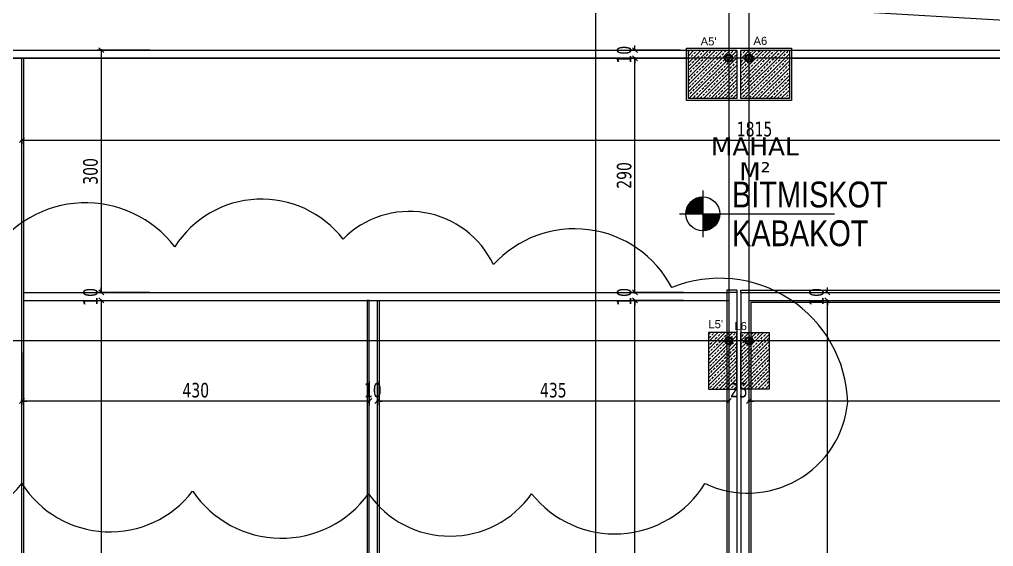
# Model space of a CAD drawing. Header units: millimetres. Extents: x 43168.9 to 43194.6, y -25545.1 to -25543.4.
# Drawn here: x 43173.0023 to 43173.2434, y -25543.9609 to -25543.8303 of the extents above; entities that cross this region are included whole.
import ezdxf
from ezdxf.enums import TextEntityAlignment as Align

# ---------------------------------------------------------------- set-up
doc = ezdxf.new("R2010")
doc.units = ezdxf.units.MM
doc.header["$LTSCALE"] = 200
doc.linetypes.add('DASHDOT', pattern=[1, 0.5, -0.25, 0, -0.25])
doc.linetypes.add('DASHDOT2', pattern=[0.5, 0.25, -0.125, 0, -0.125])
for name, color, linetype in [('aks_sgh', 5, 'DASHDOT2'), ('cam_sgh', 1, 'Continuous'), ('duv_sgh', 4, 'Continuous'), ('kolon-b.a_sgh', 6, 'Continuous'), ('olcuic_sgh', 183, 'Continuous'), ('siva_sgh', 145, 'Continuous'), ('tarama-betonarme_sgh', 223, 'Continuous'), ('yapi-yaklasma_sgh', 41, 'DASHDOT')]:
    doc.layers.add(name, color=color, linetype=linetype)
doc.styles.add('1-200', font='arial.ttf', dxfattribs={"height": 60})
doc.styles.add('dim', font='VERDANA.TTF', dxfattribs={"width": 0.7})
doc.styles.add('text1', font='VERDANA.TTF')
doc.styles.add('text2', font='arial.ttf')

msp = doc.modelspace()

# ---------------------------------------------------------------- hatches: boundary and pattern name
h = msp.add_hatch(color=256)
edge = h.paths.add_edge_path()
edge.add_arc((43173.17788, -25543.83992), 0.001, 0, 360)
edge = h.paths.add_edge_path(flags=16)
edge.add_arc((43173.17788, -25543.83992), 0.00075, 0, 360)
h = msp.add_hatch(color=256)
edge = h.paths.add_edge_path()
edge.add_arc((43173.18288, -25543.83992), 0.001, 0, 360)
edge = h.paths.add_edge_path(flags=16)
edge.add_arc((43173.18288, -25543.83992), 0.00075, 0, 360)
h = msp.add_hatch(color=256)
edge = h.paths.add_edge_path()
edge.add_arc((43173.17788, -25543.90991), 0.001, 0, 360)
edge = h.paths.add_edge_path(flags=16)
edge.add_arc((43173.17788, -25543.90991), 0.00075, 0, 360)
h = msp.add_hatch(color=256)
edge = h.paths.add_edge_path()
edge.add_arc((43173.18288, -25543.90991), 0.001, 0, 360)
edge = h.paths.add_edge_path(flags=16)
edge.add_arc((43173.18288, -25543.90991), 0.00075, 0, 360)

# ---------------------------------------------------------------- linework, layer by layer
at = {"color": 0, "linetype": 'ByBlock', "lineweight": -2}
for p, q in [((43173.02313, -25543.83852), (43173.02193, -25543.83732)), ((43173.15406, -25543.83732), (43173.15526, -25543.83852)), ((43173.15526, -25543.84052), (43173.15406, -25543.83932)), ((43173.15526, -25543.84052), (43173.15406, -25543.83932)), ((43173.17768, -25543.84012), (43173.17768, -25543.83972)), ((43173.17768, -25543.83972), (43173.17808, -25543.83972)), ((43173.17808, -25543.84012), (43173.17768, -25543.84012)), ((43173.17781, -25543.83985), (43173.17795, -25543.83999)), ((43173.17781, -25543.83999), (43173.17795, -25543.83985)), ((43173.17808, -25543.83972), (43173.17808, -25543.84012)), ((43173.18308, -25543.83972), (43173.18268, -25543.83972)), ((43173.18268, -25543.83972), (43173.18268, -25543.84012)), ((43173.18268, -25543.84012), (43173.18308, -25543.84012)), ((43173.18295, -25543.83985), (43173.18281, -25543.83999)), ((43173.18295, -25543.83999), (43173.18281, -25543.83985)), ((43173.18308, -25543.84012), (43173.18308, -25543.83972)), ((43173.00348, -25543.8596), (43173.00228, -25543.8608)), ((43173.00348, -25543.8596), (43173.00228, -25543.8608)), ((43173.02193, -25543.89732), (43173.02313, -25543.89852)), ((43173.02193, -25543.89732), (43173.02313, -25543.89852)), ((43173.15406, -25543.89732), (43173.15526, -25543.89852)), ((43173.15406, -25543.89732), (43173.15526, -25543.89852)), ((43173.2017, -25543.89732), (43173.2029, -25543.89852)), ((43173.02313, -25543.90052), (43173.02193, -25543.89932)), ((43173.02313, -25543.90052), (43173.02193, -25543.89932)), ((43173.15526, -25543.90052), (43173.15406, -25543.89932)), ((43173.15526, -25543.90052), (43173.15406, -25543.89932)), ((43173.2029, -25543.90052), (43173.2017, -25543.89932)), ((43173.2029, -25543.90052), (43173.2017, -25543.89932)), ((43173.17768, -25543.91011), (43173.17768, -25543.90971)), ((43173.17768, -25543.90971), (43173.17808, -25543.90971)), ((43173.17808, -25543.91011), (43173.17768, -25543.91011)), ((43173.17781, -25543.90984), (43173.17795, -25543.90998)), ((43173.17781, -25543.90998), (43173.17795, -25543.90984)), ((43173.17808, -25543.90971), (43173.17808, -25543.91011)), ((43173.18308, -25543.90971), (43173.18268, -25543.90971)), ((43173.18268, -25543.90971), (43173.18268, -25543.91011)), ((43173.18268, -25543.91011), (43173.18308, -25543.91011)), ((43173.18295, -25543.90984), (43173.18281, -25543.90998)), ((43173.18295, -25543.90998), (43173.18281, -25543.90984)), ((43173.18308, -25543.91011), (43173.18308, -25543.90971)), ((43173.00348, -25543.92426), (43173.00228, -25543.92546)), ((43173.00348, -25543.92426), (43173.00228, -25543.92546)), ((43173.08828, -25543.92546), (43173.08948, -25543.92426)), ((43173.08828, -25543.92546), (43173.08948, -25543.92426)), ((43173.09148, -25543.92426), (43173.09028, -25543.92546)), ((43173.09148, -25543.92426), (43173.09028, -25543.92546)), ((43173.17728, -25543.92546), (43173.17848, -25543.92426)), ((43173.17728, -25543.92546), (43173.17848, -25543.92426)), ((43173.18348, -25543.92426), (43173.18228, -25543.92546)), ((43173.18348, -25543.92426), (43173.18228, -25543.92546))]:
    msp.add_line(p, q, dxfattribs=at)
at = {"color": 0}
for p, q in [((43173.17145, -25543.87268), (43173.17145, -25543.88428)), ((43173.16565, -25543.87848), (43173.20405, -25543.87848))]:
    msp.add_line(p, q, dxfattribs=at)
for p, q in [((43173.16725, -25543.87836), (43173.17133, -25543.87428)), ((43173.16728, -25543.87797), (43173.17094, -25543.87431)), ((43173.16737, -25543.87752), (43173.17051, -25543.87438)), ((43173.16749, -25543.87848), (43173.17145, -25543.87453)), ((43173.16752, -25543.87702), (43173.17, -25543.87453)), ((43173.16987, -25543.87848), (43173.1678, -25543.8764)), ((43173.16784, -25543.87633), (43173.1693, -25543.87488)), ((43173.16785, -25543.87848), (43173.17145, -25543.87488)), ((43173.17023, -25543.87848), (43173.16794, -25543.87618)), ((43173.17059, -25543.87848), (43173.16808, -25543.87597)), ((43173.16821, -25543.87848), (43173.17145, -25543.87524)), ((43173.17095, -25543.87848), (43173.16825, -25543.87577)), ((43173.17131, -25543.87848), (43173.16841, -25543.87558)), ((43173.16857, -25543.87848), (43173.17145, -25543.8756)), ((43173.17145, -25543.87826), (43173.1686, -25543.87541)), ((43173.17145, -25543.8779), (43173.16878, -25543.87524)), ((43173.16893, -25543.87848), (43173.17145, -25543.87596)), ((43173.17145, -25543.87754), (43173.16899, -25543.87508)), ((43173.17145, -25543.87718), (43173.16921, -25543.87494)), ((43173.16929, -25543.87848), (43173.17145, -25543.87632)), ((43173.17145, -25543.87682), (43173.16942, -25543.8748)), ((43173.17145, -25543.87646), (43173.16967, -25543.87468)), ((43173.17145, -25543.8761), (43173.16992, -25543.87457)), ((43173.17145, -25543.87574), (43173.17018, -25543.87448)), ((43173.17145, -25543.87538), (43173.17046, -25543.8744)), ((43173.17145, -25543.87502), (43173.17076, -25543.87434)), ((43173.17145, -25543.87466), (43173.17108, -25543.87429)), ((43173.17145, -25543.8743), (43173.17142, -25543.87428)), ((43173.16736, -25543.87848), (43173.16725, -25543.87837)), ((43173.16772, -25543.87848), (43173.16728, -25543.87804)), ((43173.16807, -25543.87848), (43173.16732, -25543.87772)), ((43173.16843, -25543.87848), (43173.16739, -25543.87743)), ((43173.16879, -25543.87848), (43173.16746, -25543.87715)), ((43173.16915, -25543.87848), (43173.16757, -25543.87689)), ((43173.16951, -25543.87848), (43173.16768, -25543.87664)), ((43173.16965, -25543.87848), (43173.17145, -25543.87668)), ((43173.17001, -25543.87848), (43173.17145, -25543.87704)), ((43173.17037, -25543.87848), (43173.17145, -25543.8774)), ((43173.17073, -25543.87848), (43173.17145, -25543.87776)), ((43173.17109, -25543.87848), (43173.17145, -25543.87812)), ((43173.17145, -25543.87884), (43173.1718, -25543.87848)), ((43173.17145, -25543.87919), (43173.17216, -25543.87848)), ((43173.17145, -25543.87955), (43173.17252, -25543.87848)), ((43173.17145, -25543.87991), (43173.17288, -25543.87848)), ((43173.17145, -25543.88027), (43173.17324, -25543.87848)), ((43173.17145, -25543.88063), (43173.1736, -25543.87848)), ((43173.17145, -25543.88099), (43173.17396, -25543.87848)), ((43173.17145, -25543.88135), (43173.17432, -25543.87848)), ((43173.17145, -25543.88171), (43173.17468, -25543.87848)), ((43173.17145, -25543.88207), (43173.17504, -25543.87848)), ((43173.17145, -25543.88243), (43173.1754, -25543.87848)), ((43173.17434, -25543.88151), (43173.17145, -25543.87861)), ((43173.17157, -25543.88267), (43173.17564, -25543.87859)), ((43173.17452, -25543.88133), (43173.17167, -25543.87848)), ((43173.17469, -25543.88114), (43173.17203, -25543.87848)), ((43173.17484, -25543.88093), (43173.17239, -25543.87848)), ((43173.17498, -25543.88072), (43173.17274, -25543.87848)), ((43173.17513, -25543.8805), (43173.1731, -25543.87848)), ((43173.17524, -25543.88025), (43173.17346, -25543.87848)), ((43173.17535, -25543.88), (43173.17382, -25543.87848)), ((43173.17544, -25543.87974), (43173.17418, -25543.87848)), ((43173.17553, -25543.87946), (43173.17454, -25543.87848)), ((43173.17558, -25543.87916), (43173.1749, -25543.87848)), ((43173.17563, -25543.87885), (43173.17526, -25543.87848)), ((43173.17564, -25543.8785), (43173.17562, -25543.87848)), ((43173.17415, -25543.88168), (43173.17145, -25543.87897)), ((43173.17395, -25543.88184), (43173.17145, -25543.87933)), ((43173.17374, -25543.88199), (43173.17145, -25543.87969)), ((43173.17352, -25543.88212), (43173.17145, -25543.88005)), ((43173.17328, -25543.88224), (43173.17145, -25543.88041)), ((43173.17303, -25543.88235), (43173.17145, -25543.88077)), ((43173.17278, -25543.88246), (43173.17145, -25543.88113)), ((43173.17195, -25543.88264), (43173.17561, -25543.87898)), ((43173.1724, -25543.88255), (43173.17554, -25543.87941)), ((43173.17291, -25543.8824), (43173.17539, -25543.87992)), ((43173.17359, -25543.88208), (43173.17505, -25543.88062)), ((43173.17249, -25543.88253), (43173.17145, -25543.88149)), ((43173.1722, -25543.8826), (43173.17145, -25543.88185)), ((43173.17188, -25543.88264), (43173.17145, -25543.88221)), ((43173.17155, -25543.88267), (43173.17145, -25543.88257)), ((43173.04072, -25543.88664), (43173.04072, -25543.88664)), ((43173.11961, -25543.89105), (43173.11961, -25543.89105)), ((43173.16379, -25543.89673), (43173.16379, -25543.89673)), ((43173.20733, -25543.92511), (43173.20733, -25543.92511)), ((43173.00286, -25543.9453), (43173.00286, -25543.9453)), ((43173.17199, -25543.9453), (43173.17199, -25543.9453)), ((43173.04514, -25543.94719), (43173.04514, -25543.94719)), ((43173.08869, -25543.94782), (43173.08869, -25543.94782)), ((43173.12908, -25543.94782), (43173.12908, -25543.94782))]:
    msp.add_line(p, q)
at = {"color": 0, "linetype": 'Continuous', "lineweight": -2}
for centre, radius in [((43173.17788, -25543.83992), 0.001), ((43173.17788, -25543.83992), 0.00075), ((43173.18288, -25543.83992), 0.001), ((43173.18288, -25543.83992), 0.00075), ((43173.17788, -25543.90991), 0.001), ((43173.17788, -25543.90991), 0.00075), ((43173.18288, -25543.90991), 0.001), ((43173.18288, -25543.90991), 0.00075)]:
    msp.add_circle(centre, radius, dxfattribs=at)
at = {"color": 0}
msp.add_circle((43173.17145, -25543.87848), 0.0042, dxfattribs=at)
for centre, radius, start, end in [((43173.01867, -25543.90349), 0.02776, 37.3846, 147.3846), ((43173.06221, -25543.90027), 0.02545, 37.6011, 147.6011), ((43173.09879, -25543.90093), 0.02305, 25.3855, 135.3855), ((43173.13971, -25543.90936), 0.02719, 27.6776, 137.6776), ((43173.17562, -25543.92617), 0.03173, 1.903, 111.903), ((43173.1826, -25543.92283), 0.02484, 244.7314, 354.7314), ((43172.9784, -25543.92582), 0.03126, 211.4696, 321.4696), ((43173.02466, -25543.93144), 0.02583, 212.4376, 322.4376), ((43173.14965, -25543.93153), 0.02624, 218.3646, 328.3646), ((43173.06714, -25543.93226), 0.02658, 214.1702, 324.1702), ((43173.10888, -25543.93368), 0.02465, 215, 325)]:
    msp.add_arc(centre, radius, start, end)
at = {"layer": 'aks_sgh'}
for p, q in [((43173.14488, -25543.74092), (43173.14488, -25544.60992)), ((43173.17788, -25543.74092), (43173.17788, -25544.60992)), ((43173.18288, -25543.74092), (43173.18288, -25544.60992)), ((43173.44688, -25543.83992), (43172.64488, -25543.83992)), ((43173.44688, -25543.90991), (43172.64488, -25543.90991))]:
    msp.add_line(p, q, dxfattribs=at)
at = {"layer": 'cam_sgh'}
for p, q in [((43172.92388, -25543.83792), (43173.16788, -25543.83792)), ((43172.92388, -25543.83992), (43173.16788, -25543.83992)), ((43173.19288, -25543.83792), (43173.35388, -25543.83792)), ((43173.19288, -25543.83992), (43173.35388, -25543.83992)), ((43173.00338, -25543.89792), (43173.17788, -25543.89792)), ((43173.00338, -25543.89992), (43173.17788, -25543.89992))]:
    msp.add_line(p, q, dxfattribs=at)
at = {"layer": 'duv_sgh'}
for p, q in [((43173.00288, -25544.04192), (43173.00288, -25543.83992)), ((43173.17788, -25543.89792), (43173.17788, -25543.96592)), ((43173.17988, -25543.89792), (43173.17788, -25543.89792)), ((43173.17988, -25543.89792), (43173.17988, -25544.04392)), ((43173.18088, -25543.89792), (43173.36288, -25543.89792)), ((43173.18088, -25543.89792), (43173.18088, -25544.04392)), ((43173.08888, -25544.04192), (43173.08888, -25543.89991)), ((43173.09088, -25544.04192), (43173.09088, -25543.89991)), ((43173.18288, -25543.89992), (43173.18288, -25543.96592)), ((43173.18288, -25543.89992), (43173.36288, -25543.89992))]:
    msp.add_line(p, q, dxfattribs=at)
at = {"layer": 'kolon-b.a_sgh'}
for p, q in [((43173.16788, -25543.83792), (43173.17988, -25543.83792)), ((43173.16788, -25543.84992), (43173.16788, -25543.83792)), ((43173.17988, -25543.83792), (43173.17988, -25543.84992)), ((43173.18088, -25543.83792), (43173.19288, -25543.83792)), ((43173.18088, -25543.84992), (43173.18088, -25543.83792)), ((43173.19288, -25543.83792), (43173.19288, -25543.84992)), ((43173.17988, -25543.84992), (43173.16788, -25543.84992)), ((43173.19288, -25543.84992), (43173.18088, -25543.84992)), ((43173.17988, -25543.90791), (43173.17288, -25543.90791)), ((43173.17288, -25543.90791), (43173.17288, -25543.92191)), ((43173.17988, -25543.92191), (43173.17988, -25543.90791)), ((43173.18088, -25543.90791), (43173.18788, -25543.90791)), ((43173.18088, -25543.92191), (43173.18088, -25543.90791)), ((43173.18788, -25543.90791), (43173.18788, -25543.92191)), ((43173.17288, -25543.92191), (43173.17988, -25543.92191)), ((43173.18788, -25543.92191), (43173.18088, -25543.92191))]:
    msp.add_line(p, q, dxfattribs=at)
at = {"layer": 'olcuic_sgh'}
for p, q in [((43173.02253, -25543.83767), (43173.02253, -25543.89817)), ((43173.15466, -25543.83792), (43173.15466, -25543.83672)), ((43173.03453, -25543.83792), (43173.02153, -25543.83792)), ((43173.16588, -25543.83792), (43173.15366, -25543.83792)), ((43173.16588, -25543.83992), (43173.15366, -25543.83992)), ((43173.16588, -25543.83992), (43173.15366, -25543.83992)), ((43173.15466, -25543.89817), (43173.15466, -25543.83967)), ((43173.15466, -25543.83992), (43173.15466, -25543.84112)), ((43173.00263, -25543.8602), (43173.36613, -25543.8602)), ((43173.00288, -25543.8602), (43173.00288, -25543.8612)), ((43173.00288, -25543.8602), (43173.00288, -25543.8612)), ((43173.00288, -25543.8602), (43173.00408, -25543.8602)), ((43173.03453, -25543.89792), (43173.02153, -25543.89792)), ((43173.03453, -25543.89792), (43173.02153, -25543.89792)), ((43173.02253, -25543.89792), (43173.02253, -25543.89672)), ((43173.16666, -25543.89792), (43173.15366, -25543.89792)), ((43173.16666, -25543.89792), (43173.15366, -25543.89792)), ((43173.15466, -25543.89792), (43173.15466, -25543.89672)), ((43173.2023, -25543.89792), (43173.2023, -25543.89672)), ((43173.2023, -25543.89792), (43173.2033, -25543.89792)), ((43173.01053, -25543.89992), (43173.02353, -25543.89992)), ((43173.01053, -25543.89992), (43173.02353, -25543.89992)), ((43173.02253, -25543.89967), (43173.02253, -25544.04217)), ((43173.02253, -25543.89992), (43173.02253, -25543.90112)), ((43173.16666, -25543.89992), (43173.15366, -25543.89992)), ((43173.16666, -25543.89992), (43173.15366, -25543.89992)), ((43173.15466, -25544.04217), (43173.15466, -25543.89967)), ((43173.15466, -25543.89992), (43173.15466, -25543.90112)), ((43173.2023, -25544.04217), (43173.2023, -25543.89967)), ((43173.2023, -25543.89992), (43173.2033, -25543.89992)), ((43173.2023, -25543.89992), (43173.2023, -25543.90112)), ((43173.2023, -25543.89992), (43173.2033, -25543.89992)), ((43173.00288, -25543.91286), (43173.00288, -25543.92586)), ((43173.00288, -25543.91286), (43173.00288, -25543.92586)), ((43173.08888, -25543.91992), (43173.08888, -25543.92586)), ((43173.08888, -25543.91992), (43173.08888, -25543.92586)), ((43173.09088, -25543.91992), (43173.09088, -25543.92586)), ((43173.09088, -25543.91992), (43173.09088, -25543.92586)), ((43173.17788, -25543.91992), (43173.17788, -25543.92586)), ((43173.17788, -25543.91992), (43173.17788, -25543.92586)), ((43173.18288, -25543.91992), (43173.18288, -25543.92586)), ((43173.18288, -25543.91992), (43173.18288, -25543.92586)), ((43173.08913, -25543.92486), (43173.00263, -25543.92486)), ((43173.00288, -25543.92486), (43173.00408, -25543.92486)), ((43173.08888, -25543.92486), (43173.08768, -25543.92486)), ((43173.17813, -25543.92486), (43173.09063, -25543.92486)), ((43173.09088, -25543.92486), (43173.09208, -25543.92486)), ((43173.17788, -25543.92486), (43173.17668, -25543.92486)), ((43173.36313, -25543.92486), (43173.18263, -25543.92486)), ((43173.18288, -25543.92486), (43173.18408, -25543.92486))]:
    msp.add_line(p, q, dxfattribs=at)
at = {"layer": 'siva_sgh'}
for p, q in [((43173.16738, -25543.83742), (43173.19338, -25543.83742)), ((43173.16738, -25543.85042), (43173.16738, -25543.83742)), ((43173.19338, -25543.83742), (43173.19338, -25543.85042)), ((43173.00338, -25543.97742), (43173.00338, -25543.83992)), ((43173.19338, -25543.85042), (43173.16738, -25543.85042)), ((43173.17988, -25543.89742), (43173.17738, -25543.89742)), ((43173.17738, -25543.89742), (43173.17738, -25543.96542)), ((43173.17988, -25543.89742), (43173.17988, -25543.89792)), ((43173.18088, -25543.89792), (43173.18088, -25543.89742)), ((43173.18088, -25543.89742), (43173.37188, -25543.89742)), ((43173.08888, -25543.89992), (43173.08838, -25543.89992)), ((43173.08838, -25543.89992), (43173.08838, -25544.04142)), ((43173.09138, -25543.97742), (43173.09138, -25543.89992)), ((43173.36238, -25543.90042), (43173.18338, -25543.90042)), ((43173.18338, -25543.90042), (43173.18338, -25543.96542))]:
    msp.add_line(p, q, dxfattribs=at)
at = {"layer": 'tarama-betonarme_sgh'}
for p, q in [((43173.16788, -25543.83928), (43173.16924, -25543.83792)), ((43173.16788, -25543.84107), (43173.17103, -25543.83792)), ((43173.16788, -25543.84287), (43173.17283, -25543.83792)), ((43173.16788, -25543.84467), (43173.17463, -25543.83792)), ((43173.16788, -25543.84646), (43173.17642, -25543.83792)), ((43173.16788, -25543.84826), (43173.17822, -25543.83792)), ((43173.16788, -25543.83838), (43173.16808, -25543.83817)), ((43173.16788, -25543.84018), (43173.16831, -25543.83975)), ((43173.16801, -25543.84992), (43173.17988, -25543.83805)), ((43173.16831, -25543.83795), (43173.16834, -25543.83792)), ((43173.16853, -25543.83952), (43173.16898, -25543.83907)), ((43173.16921, -25543.83885), (43173.16966, -25543.8384)), ((43173.16943, -25543.84042), (43173.16988, -25543.83997)), ((43173.16981, -25543.84992), (43173.17988, -25543.83985)), ((43173.16988, -25543.83817), (43173.17014, -25543.83792)), ((43173.1701, -25543.83975), (43173.17055, -25543.8393)), ((43173.17078, -25543.83907), (43173.17123, -25543.83862)), ((43173.171, -25543.84064), (43173.17145, -25543.8402)), ((43173.17145, -25543.8384), (43173.1719, -25543.83795)), ((43173.17168, -25543.83997), (43173.17212, -25543.83952)), ((43173.17235, -25543.8393), (43173.1728, -25543.83885)), ((43173.17302, -25543.83862), (43173.17347, -25543.83817)), ((43173.17325, -25543.8402), (43173.1737, -25543.83975)), ((43173.1737, -25543.83795), (43173.17373, -25543.83792)), ((43173.17392, -25543.83952), (43173.17437, -25543.83907)), ((43173.17459, -25543.83885), (43173.17504, -25543.8384)), ((43173.17482, -25543.84042), (43173.17527, -25543.83997)), ((43173.17527, -25543.83817), (43173.17552, -25543.83792)), ((43173.17549, -25543.83975), (43173.17594, -25543.8393)), ((43173.17617, -25543.83907), (43173.17662, -25543.83862)), ((43173.17639, -25543.84064), (43173.17684, -25543.8402)), ((43173.17684, -25543.8384), (43173.17729, -25543.83795)), ((43173.17706, -25543.83997), (43173.17751, -25543.83952)), ((43173.17774, -25543.8393), (43173.17819, -25543.83885)), ((43173.17841, -25543.83862), (43173.17886, -25543.83817)), ((43173.17864, -25543.8402), (43173.17908, -25543.83975)), ((43173.17908, -25543.83795), (43173.17912, -25543.83792)), ((43173.17931, -25543.83952), (43173.17976, -25543.83907)), ((43173.18088, -25543.83823), (43173.18119, -25543.83792)), ((43173.18088, -25543.84003), (43173.18299, -25543.83792)), ((43173.18088, -25543.84183), (43173.18478, -25543.83792)), ((43173.18088, -25543.84362), (43173.18658, -25543.83792)), ((43173.18088, -25543.84542), (43173.18838, -25543.83792)), ((43173.18088, -25543.84721), (43173.19017, -25543.83792)), ((43173.18088, -25543.84901), (43173.19197, -25543.83792)), ((43173.18088, -25543.83913), (43173.18115, -25543.83886)), ((43173.18137, -25543.83864), (43173.18182, -25543.83819)), ((43173.1816, -25543.84021), (43173.18205, -25543.83976)), ((43173.18177, -25543.84992), (43173.19288, -25543.83881)), ((43173.18205, -25543.83796), (43173.18209, -25543.83792)), ((43173.18227, -25543.83953), (43173.18272, -25543.83909)), ((43173.18295, -25543.83886), (43173.18339, -25543.83841)), ((43173.18317, -25543.84043), (43173.18362, -25543.83998)), ((43173.18362, -25543.83819), (43173.18389, -25543.83792)), ((43173.18384, -25543.83976), (43173.18429, -25543.83931)), ((43173.18452, -25543.83909), (43173.18497, -25543.83864)), ((43173.18474, -25543.84066), (43173.18519, -25543.84021)), ((43173.18519, -25543.83841), (43173.18564, -25543.83796)), ((43173.18541, -25543.83998), (43173.18586, -25543.83953)), ((43173.18609, -25543.83931), (43173.18654, -25543.83886)), ((43173.18676, -25543.83864), (43173.18721, -25543.83819)), ((43173.18699, -25543.84021), (43173.18744, -25543.83976)), ((43173.18744, -25543.83796), (43173.18748, -25543.83792)), ((43173.18766, -25543.83953), (43173.18811, -25543.83909)), ((43173.18833, -25543.83886), (43173.18878, -25543.83841)), ((43173.18856, -25543.84043), (43173.18901, -25543.83998)), ((43173.18901, -25543.83819), (43173.18927, -25543.83792)), ((43173.18923, -25543.83976), (43173.18968, -25543.83931)), ((43173.1899, -25543.83909), (43173.19035, -25543.83864)), ((43173.19013, -25543.84066), (43173.19058, -25543.84021)), ((43173.19058, -25543.83841), (43173.19103, -25543.83796)), ((43173.1908, -25543.83998), (43173.19125, -25543.83953)), ((43173.19148, -25543.83931), (43173.19193, -25543.83886)), ((43173.19215, -25543.83864), (43173.1926, -25543.83819)), ((43173.19237, -25543.84021), (43173.19282, -25543.83976)), ((43173.19282, -25543.83796), (43173.19287, -25543.83792)), ((43173.16808, -25543.84177), (43173.16853, -25543.84132)), ((43173.16876, -25543.84109), (43173.16921, -25543.84064)), ((43173.16898, -25543.84266), (43173.16943, -25543.84222)), ((43173.16966, -25543.84199), (43173.1701, -25543.84154)), ((43173.17033, -25543.84132), (43173.17078, -25543.84087)), ((43173.17055, -25543.84289), (43173.171, -25543.84244)), ((43173.17123, -25543.84222), (43173.17168, -25543.84177)), ((43173.17161, -25543.84992), (43173.17988, -25543.84165)), ((43173.1719, -25543.84154), (43173.17235, -25543.84109)), ((43173.17212, -25543.84311), (43173.17257, -25543.84266)), ((43173.17257, -25543.84087), (43173.17302, -25543.84042)), ((43173.1728, -25543.84244), (43173.17325, -25543.84199)), ((43173.17347, -25543.84177), (43173.17392, -25543.84132)), ((43173.17415, -25543.84109), (43173.17459, -25543.84064)), ((43173.17437, -25543.84266), (43173.17482, -25543.84222)), ((43173.17504, -25543.84199), (43173.17549, -25543.84154)), ((43173.17572, -25543.84132), (43173.17617, -25543.84087)), ((43173.17594, -25543.84289), (43173.17639, -25543.84244)), ((43173.17662, -25543.84222), (43173.17706, -25543.84177)), ((43173.17729, -25543.84154), (43173.17774, -25543.84109)), ((43173.17751, -25543.84311), (43173.17796, -25543.84266)), ((43173.17796, -25543.84087), (43173.17841, -25543.84042)), ((43173.17819, -25543.84244), (43173.17864, -25543.84199)), ((43173.17886, -25543.84177), (43173.17931, -25543.84132)), ((43173.17953, -25543.84109), (43173.17988, -25543.84075)), ((43173.17976, -25543.84266), (43173.17988, -25543.84254)), ((43173.18088, -25543.84272), (43173.18092, -25543.84268)), ((43173.18092, -25543.84088), (43173.18137, -25543.84043)), ((43173.18115, -25543.84245), (43173.1816, -25543.842)), ((43173.18182, -25543.84178), (43173.18227, -25543.84133)), ((43173.1825, -25543.84111), (43173.18295, -25543.84066)), ((43173.18272, -25543.84268), (43173.18317, -25543.84223)), ((43173.18339, -25543.842), (43173.18384, -25543.84156)), ((43173.18356, -25543.84992), (43173.19288, -25543.8406)), ((43173.18407, -25543.84133), (43173.18452, -25543.84088)), ((43173.18429, -25543.8429), (43173.18474, -25543.84245)), ((43173.18497, -25543.84223), (43173.18541, -25543.84178)), ((43173.18536, -25543.84992), (43173.19288, -25543.8424)), ((43173.18564, -25543.84156), (43173.18609, -25543.84111)), ((43173.18586, -25543.84313), (43173.18631, -25543.84268)), ((43173.18631, -25543.84088), (43173.18676, -25543.84043)), ((43173.18654, -25543.84245), (43173.18699, -25543.842)), ((43173.18721, -25543.84178), (43173.18766, -25543.84133)), ((43173.18788, -25543.84111), (43173.18833, -25543.84066)), ((43173.18811, -25543.84268), (43173.18856, -25543.84223)), ((43173.18878, -25543.842), (43173.18923, -25543.84156)), ((43173.18946, -25543.84133), (43173.1899, -25543.84088)), ((43173.18968, -25543.8429), (43173.19013, -25543.84245)), ((43173.19035, -25543.84223), (43173.1908, -25543.84178)), ((43173.19103, -25543.84156), (43173.19148, -25543.84111)), ((43173.19125, -25543.84313), (43173.1917, -25543.84268)), ((43173.1917, -25543.84088), (43173.19215, -25543.84043)), ((43173.19193, -25543.84245), (43173.19237, -25543.842)), ((43173.1926, -25543.84178), (43173.19288, -25543.8415)), ((43173.16788, -25543.84377), (43173.16808, -25543.84356)), ((43173.16831, -25543.84334), (43173.16876, -25543.84289)), ((43173.16853, -25543.84491), (43173.16898, -25543.84446)), ((43173.16921, -25543.84424), (43173.16966, -25543.84379)), ((43173.16988, -25543.84356), (43173.17033, -25543.84311)), ((43173.1701, -25543.84513), (43173.17055, -25543.84469)), ((43173.17078, -25543.84446), (43173.17123, -25543.84401)), ((43173.17145, -25543.84379), (43173.1719, -25543.84334)), ((43173.17168, -25543.84536), (43173.17212, -25543.84491)), ((43173.17235, -25543.84469), (43173.1728, -25543.84424)), ((43173.17302, -25543.84401), (43173.17347, -25543.84356)), ((43173.1734, -25543.84992), (43173.17988, -25543.84344)), ((43173.1737, -25543.84334), (43173.17415, -25543.84289)), ((43173.17392, -25543.84491), (43173.17437, -25543.84446)), ((43173.17459, -25543.84424), (43173.17504, -25543.84379)), ((43173.17527, -25543.84356), (43173.17572, -25543.84311)), ((43173.17549, -25543.84513), (43173.17594, -25543.84469)), ((43173.17617, -25543.84446), (43173.17662, -25543.84401)), ((43173.17684, -25543.84379), (43173.17729, -25543.84334)), ((43173.17706, -25543.84536), (43173.17751, -25543.84491)), ((43173.17774, -25543.84469), (43173.17819, -25543.84424)), ((43173.17841, -25543.84401), (43173.17886, -25543.84356)), ((43173.17908, -25543.84334), (43173.17953, -25543.84289)), ((43173.17931, -25543.84491), (43173.17976, -25543.84446)), ((43173.18088, -25543.84452), (43173.18115, -25543.84425)), ((43173.18137, -25543.84402), (43173.18182, -25543.84358)), ((43173.18205, -25543.84335), (43173.1825, -25543.8429)), ((43173.18227, -25543.84492), (43173.18272, -25543.84447)), ((43173.18295, -25543.84425), (43173.18339, -25543.8438)), ((43173.18362, -25543.84358), (43173.18407, -25543.84313)), ((43173.18384, -25543.84515), (43173.18429, -25543.8447)), ((43173.18452, -25543.84447), (43173.18497, -25543.84402)), ((43173.18519, -25543.8438), (43173.18564, -25543.84335)), ((43173.18541, -25543.84537), (43173.18586, -25543.84492)), ((43173.18609, -25543.8447), (43173.18654, -25543.84425)), ((43173.18676, -25543.84402), (43173.18721, -25543.84358)), ((43173.18715, -25543.84992), (43173.19288, -25543.84419)), ((43173.18744, -25543.84335), (43173.18788, -25543.8429)), ((43173.18766, -25543.84492), (43173.18811, -25543.84447)), ((43173.18833, -25543.84425), (43173.18878, -25543.8438)), ((43173.18901, -25543.84358), (43173.18946, -25543.84313)), ((43173.18923, -25543.84515), (43173.18968, -25543.8447)), ((43173.1899, -25543.84447), (43173.19035, -25543.84402)), ((43173.19058, -25543.8438), (43173.19103, -25543.84335)), ((43173.1908, -25543.84537), (43173.19125, -25543.84492)), ((43173.19148, -25543.8447), (43173.19193, -25543.84425)), ((43173.19215, -25543.84402), (43173.1926, -25543.84358)), ((43173.19282, -25543.84335), (43173.19288, -25543.8433)), ((43173.16788, -25543.84556), (43173.16831, -25543.84513)), ((43173.16808, -25543.84715), (43173.16853, -25543.84671)), ((43173.16876, -25543.84648), (43173.16921, -25543.84603)), ((43173.16943, -25543.84581), (43173.16988, -25543.84536)), ((43173.16966, -25543.84738), (43173.1701, -25543.84693)), ((43173.17033, -25543.84671), (43173.17078, -25543.84626)), ((43173.171, -25543.84603), (43173.17145, -25543.84558)), ((43173.17123, -25543.8476), (43173.17168, -25543.84715)), ((43173.1719, -25543.84693), (43173.17235, -25543.84648)), ((43173.17257, -25543.84626), (43173.17302, -25543.84581)), ((43173.1728, -25543.84783), (43173.17325, -25543.84738)), ((43173.17325, -25543.84558), (43173.1737, -25543.84513)), ((43173.17347, -25543.84715), (43173.17392, -25543.84671)), ((43173.17415, -25543.84648), (43173.17459, -25543.84603)), ((43173.17482, -25543.84581), (43173.17527, -25543.84536)), ((43173.17504, -25543.84738), (43173.17549, -25543.84693)), ((43173.1752, -25543.84992), (43173.17988, -25543.84524)), ((43173.17572, -25543.84671), (43173.17617, -25543.84626)), ((43173.17639, -25543.84603), (43173.17684, -25543.84558)), ((43173.17662, -25543.8476), (43173.17706, -25543.84715)), ((43173.17699, -25543.84992), (43173.17988, -25543.84703)), ((43173.17729, -25543.84693), (43173.17774, -25543.84648)), ((43173.17796, -25543.84626), (43173.17841, -25543.84581)), ((43173.17819, -25543.84783), (43173.17864, -25543.84738)), ((43173.17864, -25543.84558), (43173.17908, -25543.84513)), ((43173.17886, -25543.84715), (43173.17931, -25543.84671)), ((43173.17953, -25543.84648), (43173.17988, -25543.84614)), ((43173.18092, -25543.84627), (43173.18137, -25543.84582)), ((43173.18115, -25543.84784), (43173.1816, -25543.84739)), ((43173.1816, -25543.8456), (43173.18205, -25543.84515)), ((43173.18182, -25543.84717), (43173.18227, -25543.84672)), ((43173.1825, -25543.84649), (43173.18295, -25543.84605)), ((43173.18317, -25543.84582), (43173.18362, -25543.84537)), ((43173.18339, -25543.84739), (43173.18384, -25543.84694)), ((43173.18407, -25543.84672), (43173.18452, -25543.84627)), ((43173.18474, -25543.84605), (43173.18519, -25543.8456)), ((43173.18497, -25543.84762), (43173.18541, -25543.84717)), ((43173.18564, -25543.84694), (43173.18609, -25543.84649)), ((43173.18631, -25543.84627), (43173.18676, -25543.84582)), ((43173.18654, -25543.84784), (43173.18699, -25543.84739)), ((43173.18699, -25543.8456), (43173.18744, -25543.84515)), ((43173.18721, -25543.84717), (43173.18766, -25543.84672)), ((43173.18788, -25543.84649), (43173.18833, -25543.84605)), ((43173.18856, -25543.84582), (43173.18901, -25543.84537)), ((43173.18878, -25543.84739), (43173.18923, -25543.84694)), ((43173.18895, -25543.84992), (43173.19288, -25543.84599)), ((43173.18946, -25543.84672), (43173.1899, -25543.84627)), ((43173.19013, -25543.84605), (43173.19058, -25543.8456)), ((43173.19035, -25543.84762), (43173.1908, -25543.84717)), ((43173.19103, -25543.84694), (43173.19148, -25543.84649)), ((43173.1917, -25543.84627), (43173.19215, -25543.84582)), ((43173.19193, -25543.84784), (43173.19237, -25543.84739)), ((43173.19237, -25543.8456), (43173.19282, -25543.84515)), ((43173.1926, -25543.84717), (43173.19288, -25543.84689)), ((43173.16788, -25543.84916), (43173.16808, -25543.84895)), ((43173.16831, -25543.84873), (43173.16876, -25543.84828)), ((43173.16891, -25543.84992), (43173.16898, -25543.84985)), ((43173.16898, -25543.84805), (43173.16943, -25543.8476)), ((43173.16921, -25543.84962), (43173.16966, -25543.84918)), ((43173.16988, -25543.84895), (43173.17033, -25543.8485)), ((43173.17055, -25543.84828), (43173.171, -25543.84783)), ((43173.17078, -25543.84985), (43173.17123, -25543.8494)), ((43173.17145, -25543.84918), (43173.1719, -25543.84873)), ((43173.17212, -25543.8485), (43173.17257, -25543.84805)), ((43173.1725, -25543.84992), (43173.1728, -25543.84962)), ((43173.17302, -25543.8494), (43173.17347, -25543.84895)), ((43173.1737, -25543.84873), (43173.17415, -25543.84828)), ((43173.1743, -25543.84992), (43173.17437, -25543.84985)), ((43173.17437, -25543.84805), (43173.17482, -25543.8476)), ((43173.17459, -25543.84962), (43173.17504, -25543.84918)), ((43173.17527, -25543.84895), (43173.17572, -25543.8485)), ((43173.17594, -25543.84828), (43173.17639, -25543.84783)), ((43173.17617, -25543.84985), (43173.17662, -25543.8494)), ((43173.17684, -25543.84918), (43173.17729, -25543.84873)), ((43173.17751, -25543.8485), (43173.17796, -25543.84805)), ((43173.17789, -25543.84992), (43173.17819, -25543.84962)), ((43173.17841, -25543.8494), (43173.17886, -25543.84895)), ((43173.17879, -25543.84992), (43173.17988, -25543.84883)), ((43173.17908, -25543.84873), (43173.17953, -25543.84828)), ((43173.17969, -25543.84992), (43173.17976, -25543.84985)), ((43173.17976, -25543.84805), (43173.17988, -25543.84793)), ((43173.18088, -25543.84811), (43173.18092, -25543.84807)), ((43173.18088, -25543.84991), (43173.18115, -25543.84964)), ((43173.18137, -25543.84941), (43173.18182, -25543.84896)), ((43173.18205, -25543.84874), (43173.1825, -25543.84829)), ((43173.18266, -25543.84992), (43173.18272, -25543.84986)), ((43173.18272, -25543.84807), (43173.18317, -25543.84762)), ((43173.18295, -25543.84964), (43173.18339, -25543.84919)), ((43173.18362, -25543.84896), (43173.18407, -25543.84851)), ((43173.18429, -25543.84829), (43173.18474, -25543.84784)), ((43173.18452, -25543.84986), (43173.18497, -25543.84941)), ((43173.18519, -25543.84919), (43173.18564, -25543.84874)), ((43173.18586, -25543.84851), (43173.18631, -25543.84807)), ((43173.18626, -25543.84992), (43173.18654, -25543.84964)), ((43173.18676, -25543.84941), (43173.18721, -25543.84896)), ((43173.18744, -25543.84874), (43173.18788, -25543.84829)), ((43173.18805, -25543.84992), (43173.18811, -25543.84986)), ((43173.18811, -25543.84807), (43173.18856, -25543.84762)), ((43173.18833, -25543.84964), (43173.18878, -25543.84919)), ((43173.18901, -25543.84896), (43173.18946, -25543.84851)), ((43173.18968, -25543.84829), (43173.19013, -25543.84784)), ((43173.1899, -25543.84986), (43173.19035, -25543.84941)), ((43173.19058, -25543.84919), (43173.19103, -25543.84874)), ((43173.19075, -25543.84992), (43173.19288, -25543.84779)), ((43173.19125, -25543.84851), (43173.1917, -25543.84807)), ((43173.19164, -25543.84992), (43173.19193, -25543.84964)), ((43173.19215, -25543.84941), (43173.1926, -25543.84896)), ((43173.19254, -25543.84992), (43173.19288, -25543.84958)), ((43173.19282, -25543.84874), (43173.19288, -25543.84868)), ((43173.17288, -25543.90843), (43173.17339, -25543.90791)), ((43173.17288, -25543.91022), (43173.17519, -25543.90791)), ((43173.17288, -25543.91202), (43173.17699, -25543.90791)), ((43173.17288, -25543.91381), (43173.17878, -25543.90791)), ((43173.17288, -25543.91561), (43173.17988, -25543.90861)), ((43173.17298, -25543.90923), (43173.17343, -25543.90878)), ((43173.17365, -25543.90855), (43173.1741, -25543.9081)), ((43173.17388, -25543.91012), (43173.17432, -25543.90968)), ((43173.17455, -25543.90945), (43173.175, -25543.909)), ((43173.17522, -25543.90878), (43173.17567, -25543.90833)), ((43173.17545, -25543.91035), (43173.1759, -25543.9099)), ((43173.1759, -25543.9081), (43173.17609, -25543.90791)), ((43173.17612, -25543.90968), (43173.17657, -25543.90923)), ((43173.17679, -25543.909), (43173.17724, -25543.90855)), ((43173.17702, -25543.91057), (43173.17747, -25543.91012)), ((43173.17747, -25543.90833), (43173.17789, -25543.90791)), ((43173.17769, -25543.9099), (43173.17814, -25543.90945)), ((43173.17837, -25543.90923), (43173.17881, -25543.90878)), ((43173.17904, -25543.90855), (43173.17949, -25543.9081)), ((43173.17926, -25543.91012), (43173.17971, -25543.90968)), ((43173.18088, -25543.90815), (43173.18112, -25543.90791)), ((43173.18088, -25543.90995), (43173.18292, -25543.90791)), ((43173.18088, -25543.91174), (43173.18471, -25543.90791)), ((43173.18088, -25543.91354), (43173.18651, -25543.90791)), ((43173.18088, -25543.91534), (43173.18788, -25543.90834)), ((43173.18088, -25543.90905), (43173.18088, -25543.90904)), ((43173.18088, -25543.91713), (43173.18788, -25543.91013)), ((43173.18111, -25543.90882), (43173.18156, -25543.90837)), ((43173.18133, -25543.91039), (43173.18178, -25543.90994)), ((43173.18178, -25543.90815), (43173.18202, -25543.90791)), ((43173.18201, -25543.90972), (43173.18246, -25543.90927)), ((43173.18268, -25543.90904), (43173.18313, -25543.9086)), ((43173.1829, -25543.91062), (43173.18335, -25543.91017)), ((43173.18335, -25543.90837), (43173.1838, -25543.90792)), ((43173.18358, -25543.90994), (43173.18403, -25543.90949)), ((43173.18425, -25543.90927), (43173.1847, -25543.90882)), ((43173.18492, -25543.9086), (43173.18537, -25543.90815)), ((43173.18515, -25543.91017), (43173.1856, -25543.90972)), ((43173.1856, -25543.90792), (43173.18561, -25543.90791)), ((43173.18582, -25543.90949), (43173.18627, -25543.90904)), ((43173.1865, -25543.90882), (43173.18695, -25543.90837)), ((43173.18672, -25543.91039), (43173.18717, -25543.90994)), ((43173.18717, -25543.90815), (43173.18741, -25543.90791)), ((43173.18739, -25543.90972), (43173.18784, -25543.90927)), ((43173.17288, -25543.91741), (43173.17988, -25543.91041)), ((43173.17288, -25543.91112), (43173.17298, -25543.91102)), ((43173.17288, -25543.9192), (43173.17988, -25543.9122)), ((43173.17288, -25543.91292), (43173.1732, -25543.91259)), ((43173.1732, -25543.9108), (43173.17365, -25543.91035)), ((43173.17343, -25543.91237), (43173.17388, -25543.91192)), ((43173.1741, -25543.9117), (43173.17455, -25543.91125)), ((43173.17477, -25543.91102), (43173.17522, -25543.91057)), ((43173.175, -25543.91259), (43173.17545, -25543.91214)), ((43173.17567, -25543.91192), (43173.17612, -25543.91147)), ((43173.17634, -25543.91125), (43173.17679, -25543.9108)), ((43173.17657, -25543.91282), (43173.17702, -25543.91237)), ((43173.17724, -25543.91214), (43173.17769, -25543.9117)), ((43173.17792, -25543.91147), (43173.17837, -25543.91102)), ((43173.17814, -25543.91304), (43173.17859, -25543.91259)), ((43173.17859, -25543.9108), (43173.17904, -25543.91035)), ((43173.17881, -25543.91237), (43173.17926, -25543.91192)), ((43173.17949, -25543.9117), (43173.17988, -25543.9113)), ((43173.18088, -25543.91085), (43173.18111, -25543.91062)), ((43173.18088, -25543.91893), (43173.18788, -25543.91193)), ((43173.18088, -25543.91264), (43173.18133, -25543.91219)), ((43173.18156, -25543.91196), (43173.18201, -25543.91151)), ((43173.18223, -25543.91129), (43173.18268, -25543.91084)), ((43173.18246, -25543.91286), (43173.1829, -25543.91241)), ((43173.18313, -25543.91219), (43173.18358, -25543.91174)), ((43173.1838, -25543.91151), (43173.18425, -25543.91107)), ((43173.18448, -25543.91084), (43173.18492, -25543.91039)), ((43173.1847, -25543.91241), (43173.18515, -25543.91196)), ((43173.18537, -25543.91174), (43173.18582, -25543.91129)), ((43173.18605, -25543.91107), (43173.1865, -25543.91062)), ((43173.18627, -25543.91264), (43173.18672, -25543.91219)), ((43173.18695, -25543.91196), (43173.18739, -25543.91151)), ((43173.18762, -25543.91129), (43173.18788, -25543.91103)), ((43173.17288, -25543.921), (43173.17988, -25543.914)), ((43173.17298, -25543.91461), (43173.17343, -25543.91417)), ((43173.17365, -25543.91394), (43173.1741, -25543.91349)), ((43173.17432, -25543.91327), (43173.17477, -25543.91282)), ((43173.17455, -25543.91484), (43173.175, -25543.91439)), ((43173.17522, -25543.91417), (43173.17567, -25543.91372)), ((43173.1759, -25543.91349), (43173.17634, -25543.91304)), ((43173.17612, -25543.91506), (43173.17657, -25543.91461)), ((43173.17679, -25543.91439), (43173.17724, -25543.91394)), ((43173.17747, -25543.91372), (43173.17792, -25543.91327)), ((43173.17769, -25543.91529), (43173.17814, -25543.91484)), ((43173.17837, -25543.91461), (43173.17881, -25543.91417)), ((43173.17904, -25543.91394), (43173.17949, -25543.91349)), ((43173.17971, -25543.91327), (43173.17988, -25543.9131)), ((43173.18088, -25543.92072), (43173.18788, -25543.91372)), ((43173.18088, -25543.91444), (43173.18088, -25543.91443)), ((43173.18111, -25543.91421), (43173.18156, -25543.91376)), ((43173.18178, -25543.91354), (43173.18223, -25543.91309)), ((43173.18201, -25543.91511), (43173.18246, -25543.91466)), ((43173.18268, -25543.91443), (43173.18313, -25543.91398)), ((43173.18335, -25543.91376), (43173.1838, -25543.91331)), ((43173.18358, -25543.91533), (43173.18403, -25543.91488)), ((43173.18403, -25543.91309), (43173.18448, -25543.91264)), ((43173.18425, -25543.91466), (43173.1847, -25543.91421)), ((43173.18492, -25543.91398), (43173.18537, -25543.91354)), ((43173.1856, -25543.91331), (43173.18605, -25543.91286)), ((43173.18582, -25543.91488), (43173.18627, -25543.91443)), ((43173.1865, -25543.91421), (43173.18695, -25543.91376)), ((43173.18717, -25543.91354), (43173.18762, -25543.91309)), ((43173.18739, -25543.91511), (43173.18784, -25543.91466)), ((43173.18784, -25543.91286), (43173.18788, -25543.91283)), ((43173.17288, -25543.91651), (43173.17298, -25543.91641)), ((43173.1732, -25543.91619), (43173.17365, -25543.91574)), ((43173.17343, -25543.91776), (43173.17388, -25543.91731)), ((43173.17376, -25543.92191), (43173.17988, -25543.91579)), ((43173.17388, -25543.91551), (43173.17432, -25543.91506)), ((43173.1741, -25543.91708), (43173.17455, -25543.91663)), ((43173.17477, -25543.91641), (43173.17522, -25543.91596)), ((43173.17545, -25543.91574), (43173.1759, -25543.91529)), ((43173.17567, -25543.91731), (43173.17612, -25543.91686)), ((43173.17634, -25543.91663), (43173.17679, -25543.91619)), ((43173.17702, -25543.91596), (43173.17747, -25543.91551)), ((43173.17724, -25543.91753), (43173.17769, -25543.91708)), ((43173.17792, -25543.91686), (43173.17837, -25543.91641)), ((43173.17859, -25543.91619), (43173.17904, -25543.91574)), ((43173.17881, -25543.91776), (43173.17926, -25543.91731)), ((43173.17926, -25543.91551), (43173.17971, -25543.91506)), ((43173.17949, -25543.91708), (43173.17988, -25543.91669)), ((43173.18088, -25543.91623), (43173.18111, -25543.916)), ((43173.18133, -25543.91578), (43173.18178, -25543.91533)), ((43173.18149, -25543.92191), (43173.18788, -25543.91552)), ((43173.18156, -25543.91735), (43173.18201, -25543.9169)), ((43173.18223, -25543.91668), (43173.18268, -25543.91623)), ((43173.1829, -25543.916), (43173.18335, -25543.91556)), ((43173.18313, -25543.91758), (43173.18358, -25543.91713)), ((43173.18328, -25543.92191), (43173.18788, -25543.91732)), ((43173.1838, -25543.9169), (43173.18425, -25543.91645)), ((43173.18448, -25543.91623), (43173.18492, -25543.91578)), ((43173.1847, -25543.9178), (43173.18515, -25543.91735)), ((43173.18515, -25543.91556), (43173.1856, -25543.91511)), ((43173.18537, -25543.91713), (43173.18582, -25543.91668)), ((43173.18605, -25543.91645), (43173.1865, -25543.916)), ((43173.18672, -25543.91578), (43173.18717, -25543.91533)), ((43173.18695, -25543.91735), (43173.18739, -25543.9169)), ((43173.18762, -25543.91668), (43173.18788, -25543.91642)), ((43173.17288, -25543.9183), (43173.1732, -25543.91798)), ((43173.17298, -25543.92), (43173.17343, -25543.91955)), ((43173.17365, -25543.91933), (43173.1741, -25543.91888)), ((43173.17432, -25543.91866), (43173.17477, -25543.91821)), ((43173.17455, -25543.92023), (43173.175, -25543.91978)), ((43173.175, -25543.91798), (43173.17545, -25543.91753)), ((43173.17522, -25543.91955), (43173.17567, -25543.9191)), ((43173.17556, -25543.92191), (43173.17988, -25543.91759)), ((43173.1759, -25543.91888), (43173.17634, -25543.91843)), ((43173.17657, -25543.91821), (43173.17702, -25543.91776)), ((43173.17679, -25543.91978), (43173.17724, -25543.91933)), ((43173.17736, -25543.92191), (43173.17988, -25543.91939)), ((43173.17747, -25543.9191), (43173.17792, -25543.91866)), ((43173.17814, -25543.91843), (43173.17859, -25543.91798)), ((43173.17837, -25543.92), (43173.17881, -25543.91955)), ((43173.17904, -25543.91933), (43173.17949, -25543.91888)), ((43173.17971, -25543.91866), (43173.17988, -25543.91849)), ((43173.18088, -25543.91803), (43173.18133, -25543.91758)), ((43173.18088, -25543.91983), (43173.18088, -25543.91982)), ((43173.18111, -25543.9196), (43173.18156, -25543.91915)), ((43173.18178, -25543.91892), (43173.18223, -25543.91847)), ((43173.18246, -25543.91825), (43173.1829, -25543.9178)), ((43173.18268, -25543.91982), (43173.18313, -25543.91937)), ((43173.18335, -25543.91915), (43173.1838, -25543.9187)), ((43173.18403, -25543.91847), (43173.18448, -25543.91803)), ((43173.18425, -25543.92005), (43173.1847, -25543.9196)), ((43173.18492, -25543.91937), (43173.18537, -25543.91892)), ((43173.18508, -25543.92191), (43173.18788, -25543.91911)), ((43173.1856, -25543.9187), (43173.18605, -25543.91825)), ((43173.18582, -25543.92027), (43173.18627, -25543.91982)), ((43173.18627, -25543.91803), (43173.18672, -25543.91758)), ((43173.1865, -25543.9196), (43173.18695, -25543.91915)), ((43173.18717, -25543.91892), (43173.18762, -25543.91847)), ((43173.18784, -25543.91825), (43173.18788, -25543.91821)), ((43173.17288, -25543.9219), (43173.17298, -25543.9218)), ((43173.1732, -25543.92157), (43173.17365, -25543.92112)), ((43173.17388, -25543.9209), (43173.17432, -25543.92045)), ((43173.17477, -25543.9218), (43173.17522, -25543.92135)), ((43173.17545, -25543.92112), (43173.1759, -25543.92068)), ((43173.17612, -25543.92045), (43173.17657, -25543.92)), ((43173.17646, -25543.92191), (43173.17679, -25543.92157)), ((43173.17702, -25543.92135), (43173.17747, -25543.9209)), ((43173.17769, -25543.92068), (43173.17814, -25543.92023)), ((43173.17825, -25543.92191), (43173.17837, -25543.9218)), ((43173.17859, -25543.92157), (43173.17904, -25543.92112)), ((43173.17915, -25543.92191), (43173.17988, -25543.92118)), ((43173.17926, -25543.9209), (43173.17971, -25543.92045)), ((43173.18088, -25543.92162), (43173.18111, -25543.92139)), ((43173.18133, -25543.92117), (43173.18178, -25543.92072)), ((43173.18201, -25543.92049), (43173.18246, -25543.92005)), ((43173.18239, -25543.92191), (43173.18268, -25543.92162)), ((43173.1829, -25543.92139), (43173.18335, -25543.92094)), ((43173.18358, -25543.92072), (43173.18403, -25543.92027)), ((43173.18418, -25543.92191), (43173.18425, -25543.92184)), ((43173.18448, -25543.92162), (43173.18492, -25543.92117)), ((43173.18515, -25543.92094), (43173.1856, -25543.92049)), ((43173.18605, -25543.92184), (43173.1865, -25543.92139)), ((43173.18672, -25543.92117), (43173.18717, -25543.92072)), ((43173.18688, -25543.92191), (43173.18788, -25543.92091)), ((43173.18739, -25543.92049), (43173.18784, -25543.92005)), ((43173.18778, -25543.92191), (43173.18788, -25543.92181))]:
    msp.add_line(p, q, dxfattribs=at)
at = {"layer": 'yapi-yaklasma_sgh'}
msp.add_line((43172.644, -25543.79476), (43173.45777, -25543.84307), dxfattribs=at)
msp.add_line((43172.644, -25543.79476), (43173.45777, -25543.84307), dxfattribs=at)

# ---------------------------------------------------------------- texts
at = {"color": 7, "style": 'text1'}
for tag, text, p in [('MAHAL', '', (43173.18435, -25543.86175)), ('M²', 'm²', (43173.18435, -25543.86789))]:
    msp.add_attdef(tag, text=text, height=0.00448, dxfattribs=at).set_placement(p, align=Align.MIDDLE)
at = {"color": 0, "style": 'text2', "width": 0.8}
for tag, p, s in [('BITMISKOT', (43173.17869, -25543.87688), '+0,10'), ('KABAKOT', (43173.17869, -25543.88648), '±0,00')]:
    msp.add_attdef(tag, p, s, height=0.0064, dxfattribs=at)
at = {"layer": 'aks_sgh', "style": '1-200'}
for s, rotation, p in [("A5'", 360, (43173.17091, -25543.83674)), ('A6', 0, (43173.18399, -25543.83661)), ("L5'", 360, (43173.17283, -25543.90681)), ('L6', 0, (43173.17926, -25543.90728))]:
    msp.add_text(s, height=0.002, rotation=rotation, dxfattribs=at).set_placement(p)
at = {"layer": 'olcuic_sgh', "color": 2, "style": 'dim', "width": 0.7}
for s, p in [('10', (43173.15375, -25543.84124)), ('300', (43173.02162, -25543.87125)), ('290', (43173.15375, -25543.87225)), ('10', (43173.02162, -25543.90124)), ('10', (43173.15375, -25543.90124)), ('10', (43173.20139, -25543.90124))]:
    msp.add_text(s, height=0.0036, rotation=90, dxfattribs=at).set_placement(p)
for s, p in [('1815', (43173.17986, -25543.85927)), ('430', (43173.04262, -25543.92395)), ('10', (43173.08756, -25543.92395)), ('435', (43173.13113, -25543.92395)), ('25', (43173.17816, -25543.92395))]:
    msp.add_text(s, height=0.0036, dxfattribs=at).set_placement(p)

doc.saveas('drawing.dxf')
